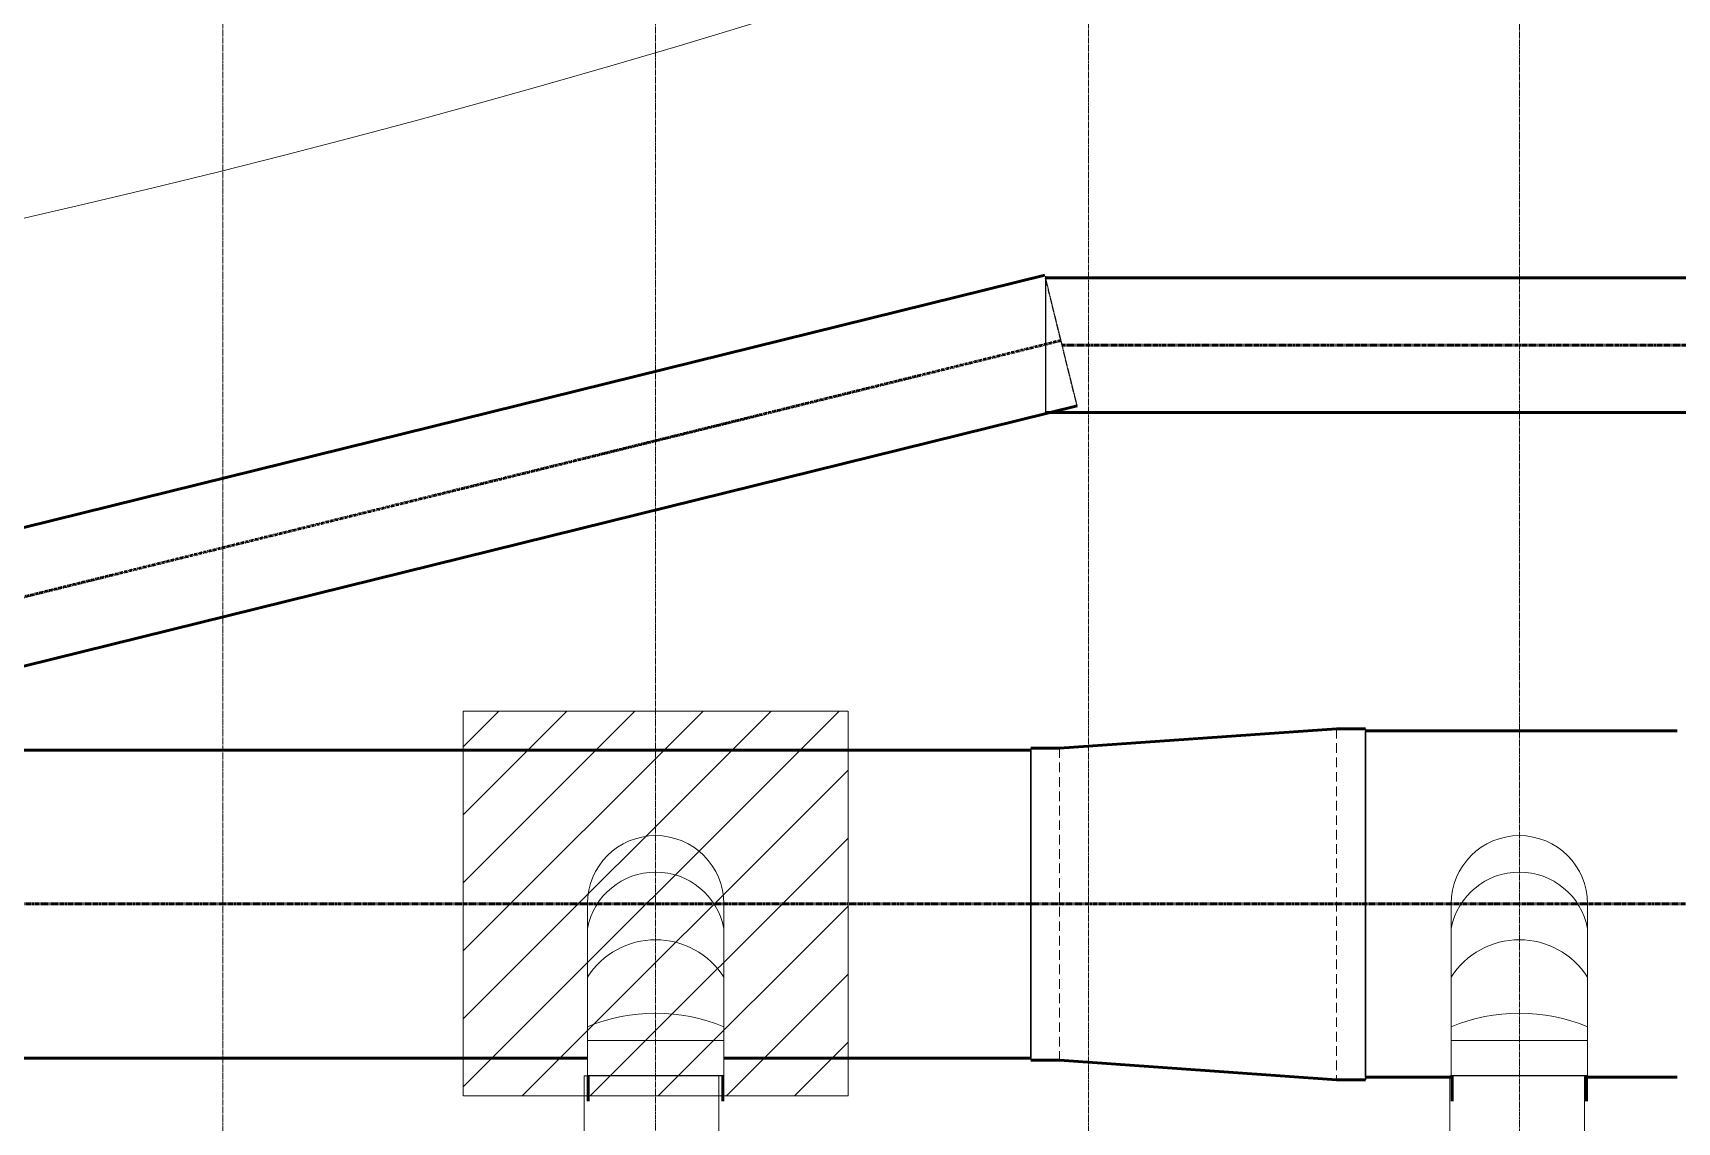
# Model space of a CAD drawing. Header units: inches. Extents: x 0 to 235202, y 0 to 361577.
# Drawn here: x 163014 to 171561, y 134738 to 140400 of the extents above; entities that cross this region are included whole.
import ezdxf
from ezdxf.enums import TextEntityAlignment as Align

# ---------------------------------------------------------------- set-up
doc = ezdxf.new("R2010")
doc.units = ezdxf.units.IN
doc.header["$MEASUREMENT"] = 0
for name, pattern in [('CENTER', [2, 1.25, -0.25, 0.25, -0.25]), ('HIDDEN', [0.375, 0.25, -0.125]), ('PHANTOM2', [1.25, 0.625, -0.125, 0.125, -0.125, 0.125, -0.125])]:
    doc.linetypes.add(name, pattern=pattern)
for name, color, linetype, lineweight in [('.5', 8, 'Continuous', 0), ('DIM', 251, 'Continuous', 0), ('hid', 8, 'HIDDEN', 0)]:
    doc.layers.add(name, color=color, linetype=linetype, lineweight=lineweight)
for name, color, linetype in [('2', 2, 'HIDDEN'), ('GRID_TXT45', 4, 'Continuous'), ('M-X-BKGD', 8, 'Continuous'), ('steel elbow 90deg', 3, 'Continuous'), ('steel reducer', 2, 'Continuous'), ('WINDOW ELEV', 3, 'Continuous')]:
    doc.layers.add(name, color=color, linetype=linetype)
doc.styles.add('SIMPLEX', font='simplex.shx')
doc.styles.get("Standard").update_dxf_attribs({"font": 'arial.ttf'})
doc.linetypes.add('FENCE_LINE', pattern='A,0.5,-0.1,["X",Standard,S=0.1,R=0,X=-0.02,Y=-0.05],-0.1', length=0.7)

# ---------------------------------------------------------------- blocks, each defined once
blk = doc.blocks.new('FLOOR PLAN REV 2')
at = {"layer": '.5', "color": 8, "linetype": 'CENTER', "ltscale": 10}
for p, q in [((89526.8, 216570.9), (89526.8, 247857.9)), ((94026.8, 216570.9), (94026.8, 247815.5)), ((91776.8, 246037.2), (91776.8, 222708.1)), ((96266.6, 246052.8), (96266.6, 222708.1))]:
    blk.add_line(p, q, dxfattribs=at)
at = {"layer": '2', "color": 8}
for p, q in [((93803.1, 238961.6), (93803.1, 238254.4)), ((93967.9, 238288), (93803.1, 238954.5)), ((95466.6, 234797.7), (95466.6, 236597.7)), ((93726.6, 234897.7), (93726.6, 236497.7))]:
    blk.add_line(p, q, dxfattribs=at)
at = {"layer": 'DIM', "color": 8, "lineweight": 50}
for p, q in [((93799.9, 238967.6), (87975.2, 237527.7)), ((99803.1, 238954.4), (93803.1, 238954.4)), ((93967.9, 238288), (88143.2, 236848.2)), ((99803.1, 238254.4), (93803.1, 238254.4)), ((93876.6, 236508.8), (95316.6, 236609.8)), ((95466.6, 236609.8), (95316.6, 236609.8)), ((95466.6, 236599.4), (97086.8, 236599.4)), ((93876.6, 236508.8), (93726.6, 236508.8)), ((76026.8, 236497.7), (93726.6, 236497.7)), ((87631.6, 234897.7), (91422, 234897.7)), ((92131.6, 234897.7), (93726.6, 234897.7)), ((93876.6, 234886.6), (93726.6, 234886.6)), ((93876.6, 234886.6), (95316.6, 234785.6)), ((91426.8, 234806.4), (91426.8, 234674.3)), ((92126.8, 234806.4), (92126.8, 234674.3)), ((95466.6, 234799.4), (95916.6, 234799.4)), ((95916.6, 234806.4), (95916.6, 234674.3)), ((96616.6, 234806.4), (96616.6, 234674.3)), ((96616.6, 234799.4), (97086.8, 234799.4)), ((95466.6, 234785.6), (95316.6, 234785.6))]:
    blk.add_line(p, q, dxfattribs=at)
at = {"layer": 'DIM', "color": 8, "linetype": 'PHANTOM2', "lineweight": 50, "ltscale": 20}
for p, q in [((93883.9, 238627.8), (87979.4, 237168.2)), ((99803.1, 238604.4), (93889.6, 238604.4)), ((116619.5, 235699.4), (75601.8, 235699.4))]:
    blk.add_line(p, q, dxfattribs=at)
at = {"layer": 'DIM', "color": 8, "linetype": 'HIDDEN', "ltscale": 7}
for p, q in [((90776.8, 236701.2), (92776.8, 236701.2)), ((90776.8, 234701.2), (90776.8, 236701.2)), ((92776.8, 236701.2), (92776.8, 234701.2)), ((92776.8, 234701.2), (90776.8, 234701.2))]:
    blk.add_line(p, q, dxfattribs=at)
at = {"layer": 'DIM', "color": 8, "linetype": 'Continuous'}
for p, q in [((90776.8, 236515.7), (90962.2, 236701.2)), ((90776.8, 236162.2), (91315.8, 236701.2)), ((90776.8, 235808.6), (91669.4, 236701.2)), ((90776.8, 235455.1), (92022.9, 236701.2)), ((90776.8, 235101.5), (92376.5, 236701.2)), ((90776.8, 234748), (92730, 236701.2)), ((91083.6, 234701.2), (92776.8, 236394.4)), ((91437.1, 234701.2), (92776.8, 236040.9)), ((91790.7, 234701.2), (92776.8, 235687.3)), ((92144.2, 234701.2), (92776.8, 235333.8)), ((92497.8, 234701.2), (92776.8, 234980.2))]:
    blk.add_line(p, q, dxfattribs=at)
at = {"layer": 'DIM', "color": 8}
for p, q in [((91422, 235699.5), (91422, 234806.4)), ((92131.6, 235699.5), (92131.6, 234806.4)), ((95911.8, 235699.5), (95911.8, 234806.4)), ((96621.4, 235699.5), (96621.4, 234806.4)), ((92131.6, 234989.9), (91422, 234989.9)), ((96621.4, 234989.9), (95911.8, 234989.9))]:
    blk.add_line(p, q, dxfattribs=at)
at = {"layer": 'DIM', "color": 8, "linetype": 'FENCE_LINE', "ltscale": 25}
blk.add_arc((76433.9, 292014.4), 54111.5, 255.14688, 351.11413, dxfattribs=at)
at = {"layer": 'DIM', "color": 8}
for centre, radius, start, end in [((91776.8, 235699.5), 354.8, 0, 180), ((96266.6, 235699.5), 354.8, 0, 180), ((91776.8, 235503.3), 361.4, 10.9356, 169.0644), ((96266.6, 235503.3), 361.4, 10.9356, 169.0644), ((91776.8, 235094), 419.5, 32.25363, 147.74637), ((96266.6, 235094), 419.5, 32.25363, 147.74637), ((91776.8, 234203), 928, 67.52147, 112.47853), ((96266.6, 234203), 928, 67.52147, 112.47853)]:
    blk.add_arc(centre, radius, start, end, dxfattribs=at)
at = {"layer": 'hid', "color": 8, "ltscale": 200}
for p, q in [((95316.6, 236609.8), (95316.6, 234785.6)), ((93876.6, 236508.8), (93876.6, 234886.6))]:
    blk.add_line(p, q, dxfattribs=at)
at = {"layer": 'steel elbow 90deg', "color": 8}
for p, q in [((92131.6, 234806.4), (91422, 234806.4)), ((96621.4, 234806.4), (95911.8, 234806.4))]:
    blk.add_line(p, q, dxfattribs=at)
at = {"layer": 'steel reducer', "color": 8}
for p, q in [((95466.6, 236609.8), (95466.6, 234785.6)), ((93726.6, 236508.8), (93726.6, 234886.6))]:
    blk.add_line(p, q, dxfattribs=at)
at = {"layer": 'GRID_TXT45', "color": 8, "style": 'SIMPLEX'}
for p in [(53803.1, 233267.6), (53803.1, 227018.5), (53803.1, 220768)]:
    blk.add_attdef('GRD_TXT', text='', height=450, rotation=180, dxfattribs=at).set_placement(p, align=Align.MIDDLE_CENTER)
blk = doc.blocks.new('PLAN REV 1')
at = {"layer": 'DIM', "color": 8, "linetype": 'Continuous', "ltscale": 10}
for p, q in [((207260.5, 212054.5), (207260.5, 210390.3)), ((207960.5, 212054.5), (207960.5, 210390.3)), ((211760.5, 212054.5), (211760.5, 210390.3)), ((212460.5, 212054.5), (212460.5, 210390.3))]:
    blk.add_line(p, q, dxfattribs=at)
for points in [[(207260.5, 212054.5), (207960.5, 212054.5)], [(211760.5, 212054.5), (212460.5, 212054.5)]]:
    blk.add_lwpolyline(points, dxfattribs=at)
at = {"layer": 'WINDOW ELEV', "color": 1}
blk.add_blockref('FLOOR PLAN REV 2', (115854.5, -22751.9), dxfattribs=at)

msp = doc.modelspace()

# ---------------------------------------------------------------- block references
at = {"layer": 'M-X-BKGD', "color": 8}
msp.add_blockref('PLAN REV 1', (-41380, -77074.9), dxfattribs=at)

doc.saveas('drawing.dxf')
